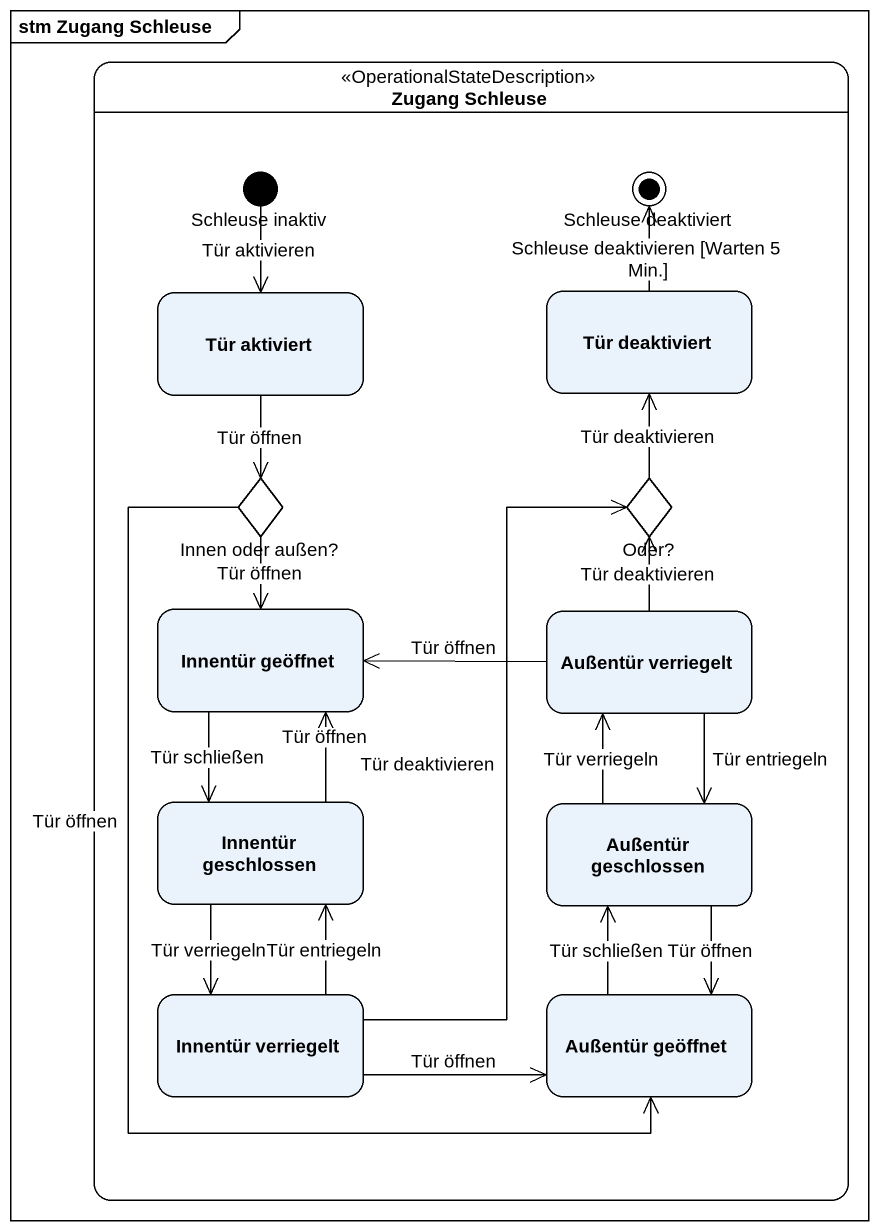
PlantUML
@startuml
mainframe stm Zugang Schleuse
hide empty description
state "Zugang Schleuse" as Zugang_Schleuse <<OperationalStateDescription>> {
  state "Schleuse inaktiv" as Schleuse_inaktiv <<start>>
  state "Schleuse deaktiviert" as Schleuse_deaktiviert <<end>>
  state "Tür aktiviert" as Tür_aktiviert
  state "Tür deaktiviert" as Tür_deaktiviert
  state "Innen oder außen?" as Innen_oder_außen <<choice>>
  state "Oder?" as Oder <<choice>>
  state "Innentür geöffnet" as Innentür_geöffnet
  state "Außentür verriegelt" as Außentür_verriegelt
  state "Innentür geschlossen" as Innentür_geschlossen
  state "Außentür geschlossen" as Außentür_geschlossen
  state "Innentür verriegelt" as Innentür_verriegelt
  state "Außentür geöffnet" as Außentür_geöffnet
}
Schleuse_inaktiv --> Tür_aktiviert : Tür aktivieren
Tür_aktiviert --> Innen_oder_außen : Tür öffnen
Tür_deaktiviert -up-> Schleuse_deaktiviert : Schleuse deaktivieren [Warten 5 Min.]
Innen_oder_außen --> Innentür_geöffnet : Tür öffnen
Innen_oder_außen --> Außentür_geöffnet : Tür öffnen
Oder -up-> Tür_deaktiviert : Tür deaktivieren
Innentür_geöffnet --> Innentür_geschlossen : Tür schließen
Außentür_verriegelt -up-> Oder : Tür deaktivieren
Außentür_verriegelt -left-> Innentür_geöffnet : Tür öffnen
Außentür_verriegelt --> Außentür_geschlossen : Tür entriegeln
Innentür_geschlossen -up-> Innentür_geöffnet : Tür öffnen
Innentür_geschlossen --> Innentür_verriegelt : Tür verriegeln
Außentür_geschlossen -up-> Außentür_verriegelt : Tür verriegeln
Außentür_geschlossen --> Außentür_geöffnet : Tür öffnen
Innentür_verriegelt -up-> Oder : Tür deaktivieren
Innentür_verriegelt -up-> Innentür_geschlossen : Tür entriegeln
Innentür_verriegelt -right-> Außentür_geöffnet : Tür öffnen
Außentür_geöffnet -up-> Außentür_geschlossen : Tür schließen
@enduml
